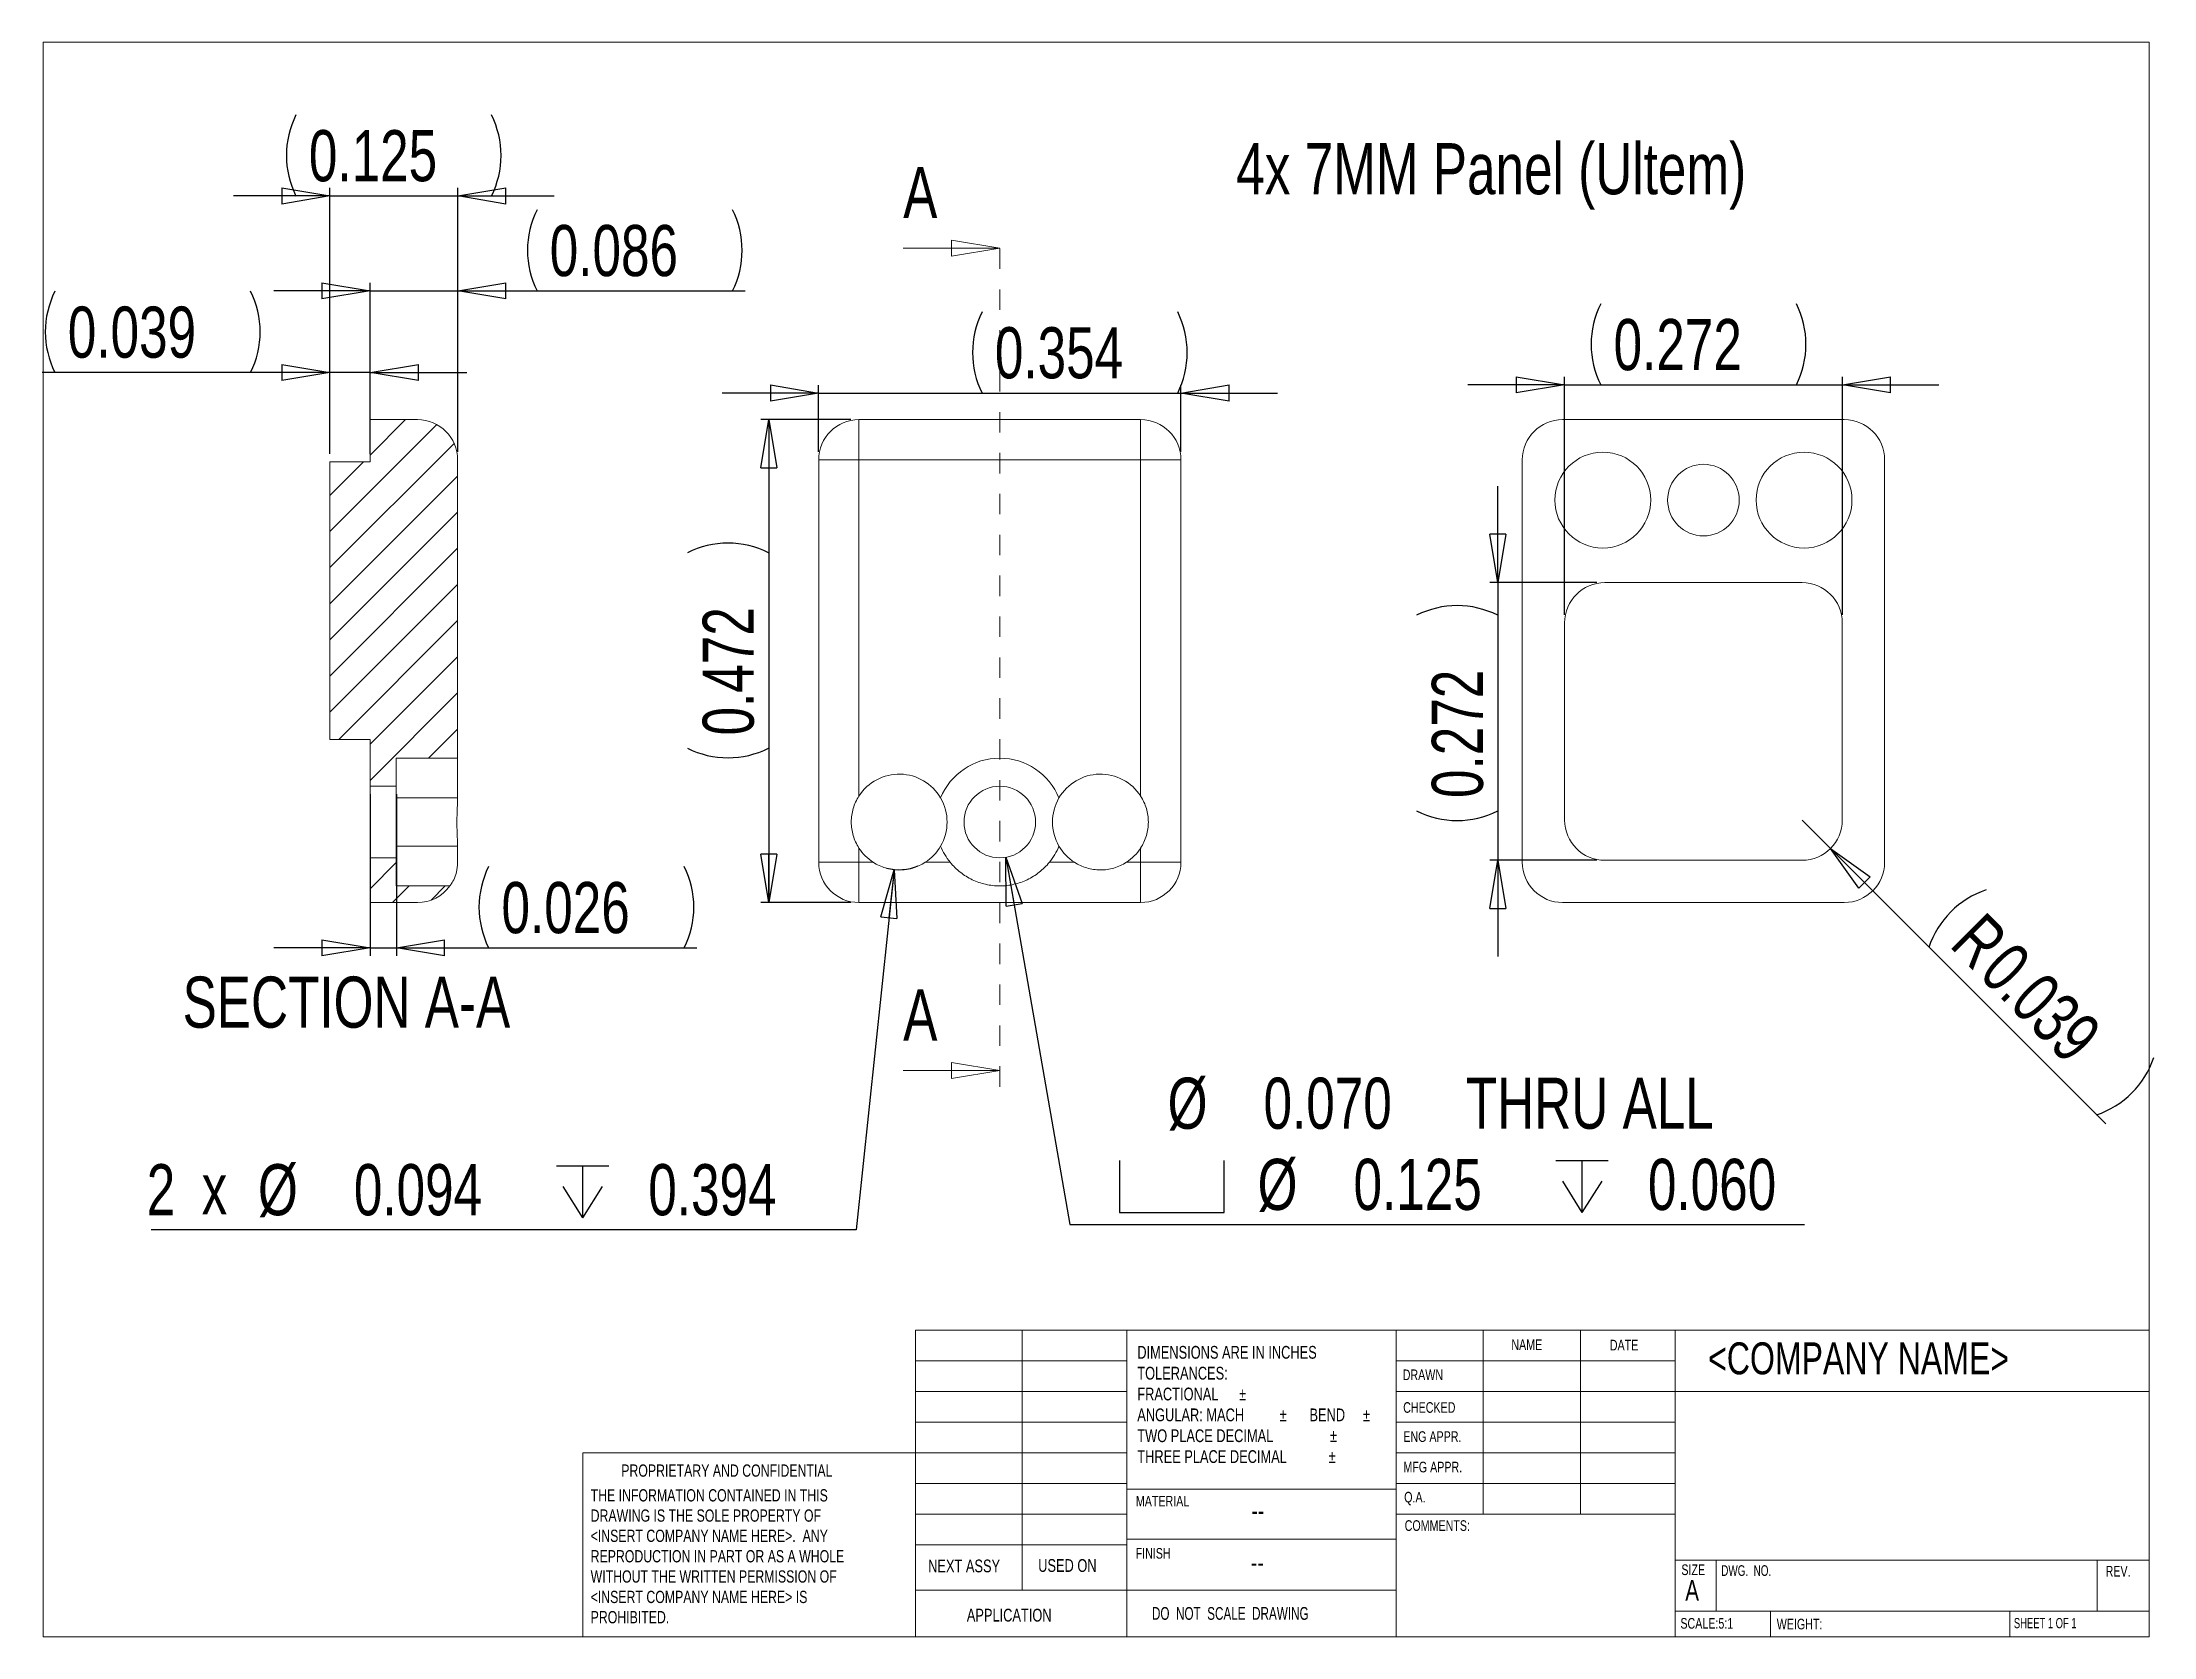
# Model space of a CAD drawing. Header units: inches. Extents: x 0.3 to 10.7, y 0.4 to 8.2.
import ezdxf

# ---------------------------------------------------------------- set-up
doc = ezdxf.new("R2010")
doc.units = ezdxf.units.IN
doc.header["$MEASUREMENT"] = 0
doc.linetypes.add('HIDDEN', pattern=[0.075, 0.05, -0.025])
doc.layers.add('FORMAT', color=7, linetype='Continuous')
doc.styles.add('SLDTEXTSTYLE0', font='TXT', dxfattribs={"width": 0.75})
doc.styles.add('SLDTEXTSTYLE1', font='TXT', dxfattribs={"width": 0.694444})
doc.styles.add('SLDTEXTSTYLE2', font='TXT', dxfattribs={"width": 0.684783})
doc.styles.add('SLDTEXTSTYLE3', font='TXT', dxfattribs={"width": 0.6875})
doc.dimstyles.new('SLDDIMSTYLE0', dxfattribs={"dimtxt": 0.25, "dimasz": 0.236, "dimexe": 0, "dimexo": 0.0625, "dimgap": 0.0625, "dimtad": 2, "dimdec": 3, "dimlfac": 0.2, "dimrnd": 1e-09, "dimzin": 12, "dimdsep": 46, "dimtxsty": 'SLDTEXTSTYLE0', "dimblk1": 'CLOSED', "dimblk2": 'CLOSED', "dimsah": 1, "dimcen": 0.09, "dimadec": 0, "dimazin": 0, "dimtfac": 1, "dimtofl": 0, "dimtmove": 0, "dimatfit": 3, "dimldrblk": 'CLOSED', "dimfxl": 1, "dimtolj": 1, "dimtzin": 12, "dimarcsym": 0})
doc.dimstyles.new('SLDDIMSTYLE1', dxfattribs={"dimtxt": 0.25, "dimasz": 0.236, "dimexe": 0, "dimexo": 0.0625, "dimgap": 0.0625, "dimtad": 2, "dimdec": 3, "dimlfac": 0.2, "dimrnd": 1e-09, "dimzin": 12, "dimdsep": 46, "dimtxsty": 'SLDTEXTSTYLE0', "dimblk1": 'CLOSED', "dimblk2": 'CLOSED', "dimsah": 1, "dimcen": 0.09, "dimadec": 0, "dimazin": 0, "dimtfac": 1, "dimtofl": 0, "dimtmove": 0, "dimatfit": 3, "dimldrblk": 'CLOSED', "dimfxl": 1, "dimtolj": 1, "dimtzin": 12, "dimarcsym": 0})
doc.dimstyles.new('SLDDIMSTYLE2', dxfattribs={"dimtxt": 0.25, "dimasz": 0.236, "dimexe": 0, "dimexo": 0.0625, "dimgap": 0.0625, "dimtad": 2, "dimdec": 3, "dimlfac": 0.2, "dimrnd": 1e-09, "dimzin": 12, "dimdsep": 46, "dimtxsty": 'SLDTEXTSTYLE0', "dimblk1": 'CLOSED', "dimblk2": 'CLOSED', "dimsah": 1, "dimcen": 0.09, "dimadec": 0, "dimazin": 0, "dimtfac": 1, "dimtofl": 0, "dimtmove": 0, "dimatfit": 3, "dimldrblk": 'CLOSED', "dimfxl": 1, "dimtolj": 1, "dimtzin": 12, "dimarcsym": 0})
doc.dimstyles.new('SLDDIMSTYLE3', dxfattribs={"dimtxt": 0.25, "dimasz": 0.236, "dimexe": 0, "dimexo": 0.0625, "dimgap": 0.0625, "dimtad": 0, "dimtih": 1, "dimtoh": 1, "dimdec": 0, "dimlfac": 0.2, "dimrnd": 1e-09, "dimzin": 12, "dimdsep": 46, "dimtxsty": 'SLDTEXTSTYLE0', "dimblk1": 'CLOSED', "dimblk2": 'CLOSED', "dimsah": 1, "dimcen": 0.09, "dimadec": 0, "dimazin": 0, "dimtfac": 1, "dimtofl": 0, "dimtmove": 0, "dimatfit": 3, "dimldrblk": 'CLOSED', "dimfxl": 1, "dimtolj": 1, "dimtzin": 12, "dimarcsym": 0})
doc.dimstyles.new('SLDDIMSTYLE4', dxfattribs={"dimtxt": 0.25, "dimasz": 0.236, "dimexe": 0, "dimexo": 0.0625, "dimgap": 0.0625, "dimtad": 0, "dimtih": 1, "dimtoh": 1, "dimdec": 3, "dimlfac": 0.2, "dimrnd": 1e-09, "dimzin": 4, "dimdsep": 46, "dimtxsty": 'SLDTEXTSTYLE0', "dimblk1": 'CLOSED', "dimblk2": 'CLOSED', "dimsah": 1, "dimcen": 0.09, "dimadec": 0, "dimazin": 0, "dimtfac": 1, "dimtofl": 0, "dimtmove": 0, "dimatfit": 3, "dimldrblk": 'CLOSED', "dimfxl": 1, "dimtolj": 1, "dimtzin": 12, "dimarcsym": 0})

# ---------------------------------------------------------------- blocks, each defined once
blk = doc.blocks.new('SW_NOTE_0')
at = {"color": 0, "linetype": 'Continuous', "lineweight": 0, "char_height": 0.0625, "attachment_point": 1, "style": 'SLDTEXTSTYLE0'}
for s, insert in [('DIMENSIONS ARE IN INCHES', (0, 0.081)), ('TOLERANCES:', (0, -0.021)), ('FRACTIONAL', (0, -0.123)), ('%%p', (0.498, -0.123)), ('ANGULAR: MACH', (0, -0.225)), ('%%p', (0.696, -0.225)), ('     BEND ', (0.755, -0.225)), ('%%p', (1.104, -0.225)), ('TWO PLACE DECIMAL    ', (0, -0.327)), ('%%p', (0.942, -0.327)), ('THREE PLACE DECIMAL  ', (0, -0.429)), ('%%p', (0.936, -0.429))]:
    blk.add_mtext(s, dxfattribs=dict(at, insert=insert))
blk = doc.blocks.new('SW_NOTE_1')
at = {"color": 0, "linetype": 'Continuous', "lineweight": 0, "char_height": 0.06, "attachment_point": 1, "style": 'SLDTEXTSTYLE0'}
for s, insert in [('THE INFORMATION CONTAINED IN THIS', (0, 0.077)), ('DRAWING IS THE SOLE PROPERTY OF', (0, -0.022)), ('<INSERT COMPANY NAME HERE>.  ANY ', (0, -0.121)), ('REPRODUCTION IN PART OR AS A WHOLE', (0, -0.221)), ('WITHOUT THE WRITTEN PERMISSION OF', (0, -0.32)), ('<INSERT COMPANY NAME HERE> IS ', (0, -0.42)), ('PROHIBITED.', (0, -0.519))]:
    blk.add_mtext(s, dxfattribs=dict(at, insert=insert))
blk = doc.blocks.new('_CLOSED')
at = {"color": 0, "linetype": 'ByBlock', "lineweight": -2}
for p, q in [((-1, 0.166667), (0, 0)), ((-1, 0.166667), (-1, -0.166667)), ((0, 0), (-1, -0.166667)), ((0, 0), (-1, 0))]:
    blk.add_line(p, q, dxfattribs=at)
blk = doc.blocks.new('*D4')
at = {"layer": 'FORMAT'}
for p, q in [((7.771, 6.516), (7.299, 6.516)), ((7.771, 5.391), (7.771, 6.555)), ((7.771, 6.516), (9.13, 6.516)), ((9.13, 5.391), (9.13, 6.555)), ((9.13, 6.516), (9.602, 6.516))]:
    blk.add_line(p, q, dxfattribs=at)
for centre, start, end in [((8.345, 6.714), 153.4349, 206.5651), ((8.508, 6.714), 333.4349, 26.5651)]:
    blk.add_arc(centre, 0.444, start, end, dxfattribs=at)
at = {"layer": 'FORMAT', "xscale": 0.236, "yscale": 0.236}
blk.add_blockref('_CLOSED', (7.771, 6.516, -0.293), dxfattribs=at)
at = {"layer": 'FORMAT', "xscale": 0.236, "yscale": 0.236, "rotation": 180}
blk.add_blockref('_CLOSED', (9.13, 6.516, -0.293), dxfattribs=at)
at = {"layer": 'FORMAT', "insert": (8.011, 6.838), "char_height": 0.25, "attachment_point": 1, "style": 'SLDTEXTSTYLE0'}
blk.add_mtext('0.272', dxfattribs=at)
blk = doc.blocks.new('*D5')
at = {"layer": 'FORMAT'}
for p, q in [((7.445, 5.549), (7.445, 6.021)), ((7.929, 5.549), (7.406, 5.549)), ((7.445, 5.549), (7.445, 4.191)), ((7.929, 4.191), (7.406, 4.191)), ((7.445, 4.191), (7.445, 3.719))]:
    blk.add_line(p, q, dxfattribs=at)
for centre, start, end in [((7.246, 4.992), 63.4349, 116.5651), ((7.246, 4.829), 243.4349, 296.5651)]:
    blk.add_arc(centre, 0.444, start, end, dxfattribs=at)
at = {"layer": 'FORMAT', "xscale": 0.236, "yscale": 0.236}
for p, rotation in [((7.445, 5.549, -0.293), 270), ((7.445, 4.191, -0.293), 90)]:
    blk.add_blockref('_CLOSED', p, dxfattribs=dict(at, rotation=rotation))
at = {"layer": 'FORMAT', "insert": (7.122, 4.495), "char_height": 0.25, "attachment_point": 1, "rotation": 90, "style": 'SLDTEXTSTYLE0'}
blk.add_mtext('0.272', dxfattribs=at)
blk = doc.blocks.new('*D6')
at = {"layer": 'FORMAT'}
for q in [(8.933, 4.387), (10.418, 2.902)]:
    blk.add_line((9.072, 4.248), q, dxfattribs=at)
for centre, start, end in [((9.974, 3.624), 108.4349, 161.5651), ((10.232, 3.366), 288.4349, 341.5651)]:
    blk.add_arc(centre, 0.444, start, end, dxfattribs=at)
at = {"layer": 'FORMAT', "xscale": 0.236, "yscale": 0.236, "rotation": 134.999999997}
blk.add_blockref('_CLOSED', (9.072, 4.248, -0.293), dxfattribs=at)
at = {"layer": 'FORMAT', "char_height": 0.25, "attachment_point": 1, "rotation": 315, "style": 'SLDTEXTSTYLE0'}
for s, insert in [('R', (9.825, 3.948)), ('0.039', (9.968, 3.805))]:
    blk.add_mtext(s, dxfattribs=dict(at, insert=insert))
blk = doc.blocks.new('*D7')
at = {"layer": 'FORMAT'}
for p, q in [((4.123, 6.188), (4.123, 6.515)), ((5.895, 6.188), (5.895, 6.515)), ((4.123, 6.476), (3.651, 6.476)), ((4.123, 6.476), (5.895, 6.476)), ((5.895, 6.476), (6.367, 6.476))]:
    blk.add_line(p, q, dxfattribs=at)
for centre, start, end in [((5.32, 6.674), 153.4349, 206.5651), ((5.482, 6.674), 333.4349, 26.5651)]:
    blk.add_arc(centre, 0.444, start, end, dxfattribs=at)
at = {"layer": 'FORMAT', "xscale": 0.236, "yscale": 0.236}
blk.add_blockref('_CLOSED', (4.123, 6.476, 0.332), dxfattribs=at)
at = {"layer": 'FORMAT', "xscale": 0.236, "yscale": 0.236, "rotation": 180}
blk.add_blockref('_CLOSED', (5.895, 6.476, 0.332), dxfattribs=at)
at = {"layer": 'FORMAT', "insert": (4.985, 6.798), "char_height": 0.25, "attachment_point": 1, "style": 'SLDTEXTSTYLE0'}
blk.add_mtext('0.354', dxfattribs=at)
blk = doc.blocks.new('*D8')
at = {"layer": 'FORMAT'}
for p, q in [((4.281, 6.346), (3.84, 6.346)), ((3.879, 6.346), (3.879, 3.984)), ((4.281, 3.984), (3.84, 3.984))]:
    blk.add_line(p, q, dxfattribs=at)
for centre, start, end in [((3.68, 5.298), 63.4349, 116.5651), ((3.68, 5.136), 243.4349, 296.5651)]:
    blk.add_arc(centre, 0.444, start, end, dxfattribs=at)
at = {"layer": 'FORMAT', "xscale": 0.236, "yscale": 0.236}
for p, rotation in [((3.879, 6.346, 0.332), 90), ((3.879, 3.984, 0.332), 270)]:
    blk.add_blockref('_CLOSED', p, dxfattribs=dict(at, rotation=rotation))
at = {"layer": 'FORMAT', "insert": (3.556, 4.801), "char_height": 0.25, "attachment_point": 1, "rotation": 90, "style": 'SLDTEXTSTYLE0'}
blk.add_mtext('0.472', dxfattribs=at)
blk = doc.blocks.new('SW_SYMBOL_HOLE_DEPTH')
at = {"layer": 'FORMAT', "color": 0}
for p, q in [((0, 34.4), (31.5, 34.4)), ((15.7, 34.4), (15.7, 3)), ((3.9, 21.9), (15.7, 3)), ((27.6, 21.9), (15.7, 3))]:
    blk.add_line(p, q, dxfattribs=at)
blk = doc.blocks.new('*D9')
at = {"layer": 'FORMAT'}
for p, q in [((4.492, 4.144), (4.306, 2.382)), ((4.306, 2.382), (0.859, 2.382))]:
    blk.add_line(p, q, dxfattribs=at)
blk.add_arc((4.517, 4.378), 0.234, 254.5104, 293.4235, dxfattribs=at)
at = {"layer": 'FORMAT', "xscale": 0.236, "yscale": 0.236, "rotation": 83.9578215313}
blk.add_blockref('_CLOSED', (4.492, 4.144, 0.332), dxfattribs=at)
at = {"layer": 'FORMAT', "xscale": 0.0081111328, "yscale": 0.0081111328, "zscale": 0.0081111328}
blk.add_blockref('SW_SYMBOL_HOLE_DEPTH', (2.841, 2.417), dxfattribs=at)
at = {"layer": 'FORMAT', "char_height": 0.25, "attachment_point": 1, "style": 'SLDTEXTSTYLE0'}
for s, insert in [('2', (0.837, 2.704)), ('%%c', (1.381, 2.704)), ('0.094', (1.85, 2.704)), ('0.394', (3.29, 2.704)), (' x ', (1.036, 2.708))]:
    blk.add_mtext(s, dxfattribs=dict(at, insert=insert))
blk = doc.blocks.new('SW_SYMBOL_HOLE_SPOT')
at = {"layer": 'FORMAT', "color": 0}
for p, q in [((0, 34.4), (0, 3)), ((63, 3), (63, 34.4)), ((0, 3), (63, 3))]:
    blk.add_line(p, q, dxfattribs=at)
blk = doc.blocks.new('*D11')
at = {"layer": 'FORMAT'}
for p, q in [((5.039, 4.205), (5.352, 2.408)), ((5.352, 2.408), (8.944, 2.408))]:
    blk.add_line(p, q, dxfattribs=at)
at = {"layer": 'FORMAT', "xscale": 0.236, "yscale": 0.236, "rotation": 99.8752337754}
blk.add_blockref('_CLOSED', (5.039, 4.205, 0.332), dxfattribs=at)
at = {"layer": 'FORMAT', "xscale": 0.0081111328, "yscale": 0.0081111328, "zscale": 0.0081111328}
for name, p in [('SW_SYMBOL_HOLE_SPOT', (5.595, 2.443)), ('SW_SYMBOL_HOLE_DEPTH', (7.729, 2.443))]:
    blk.add_blockref(name, p, dxfattribs=at)
at = {"layer": 'FORMAT', "char_height": 0.25, "attachment_point": 1, "style": 'SLDTEXTSTYLE0'}
for s, insert in [('%%c', (5.83, 3.127)), ('0.070', (6.299, 3.127)), ('THRU ALL', (7.289, 3.127)), ('%%c', (6.27, 2.73)), ('0.125', (6.739, 2.73)), ('0.060', (8.179, 2.73))]:
    blk.add_mtext(s, dxfattribs=dict(at, insert=insert))
blk = doc.blocks.new('*D13')
at = {"layer": 'FORMAT'}
for p, q in [((1.733, 6.178), (1.733, 6.616)), ((1.93, 6.178), (1.93, 6.616)), ((1.733, 6.577), (0.326, 6.577)), ((1.93, 6.577), (1.733, 6.577)), ((1.93, 6.577), (2.402, 6.577))]:
    blk.add_line(p, q, dxfattribs=at)
for centre, start, end in [((0.785, 6.775), 153.4349, 206.5651), ((0.948, 6.775), 333.4349, 26.5651)]:
    blk.add_arc(centre, 0.444, start, end, dxfattribs=at)
at = {"layer": 'FORMAT', "xscale": 0.236, "yscale": 0.236}
for p, rotation in [((1.733, 6.577, 0.463), 360), ((1.93, 6.577, 0.463), 180)]:
    blk.add_blockref('_CLOSED', p, dxfattribs=dict(at, rotation=rotation))
at = {"layer": 'FORMAT', "insert": (0.451, 6.899), "char_height": 0.25, "attachment_point": 1, "style": 'SLDTEXTSTYLE0'}
blk.add_mtext('0.039', dxfattribs=at)
blk = doc.blocks.new('*D14')
at = {"layer": 'FORMAT'}
for p, q in [((1.733, 7.44), (1.261, 7.44)), ((1.733, 6.178), (1.733, 7.479)), ((1.733, 7.44), (2.358, 7.44)), ((2.358, 6.188), (2.358, 7.479)), ((2.358, 7.44), (2.83, 7.44))]:
    blk.add_line(p, q, dxfattribs=at)
for centre, start, end in [((1.964, 7.638), 153.4349, 206.5651), ((2.126, 7.638), 333.4349, 26.5651)]:
    blk.add_arc(centre, 0.444, start, end, dxfattribs=at)
at = {"layer": 'FORMAT', "xscale": 0.236, "yscale": 0.236}
blk.add_blockref('_CLOSED', (1.733, 7.44, 0.463), dxfattribs=at)
at = {"layer": 'FORMAT', "xscale": 0.236, "yscale": 0.236, "rotation": 180}
blk.add_blockref('_CLOSED', (2.358, 7.44, 0.463), dxfattribs=at)
at = {"layer": 'FORMAT', "insert": (1.63, 7.762), "char_height": 0.25, "attachment_point": 1, "style": 'SLDTEXTSTYLE0'}
blk.add_mtext('0.125', dxfattribs=at)
blk = doc.blocks.new('*D15')
at = {"layer": 'FORMAT'}
for p, q in [((1.93, 6.976), (1.458, 6.976)), ((1.93, 6.385), (1.93, 7.015)), ((1.93, 6.976), (2.358, 6.976)), ((2.358, 6.188), (2.358, 7.015)), ((2.358, 6.976), (3.764, 6.976))]:
    blk.add_line(p, q, dxfattribs=at)
for centre, start, end in [((3.143, 7.174), 153.4349, 206.5651), ((3.305, 7.174), 333.4349, 26.5651)]:
    blk.add_arc(centre, 0.444, start, end, dxfattribs=at)
at = {"layer": 'FORMAT', "xscale": 0.236, "yscale": 0.236}
blk.add_blockref('_CLOSED', (1.93, 6.976, 0.463), dxfattribs=at)
at = {"layer": 'FORMAT', "xscale": 0.236, "yscale": 0.236, "rotation": 180}
blk.add_blockref('_CLOSED', (2.358, 6.976, 0.463), dxfattribs=at)
at = {"layer": 'FORMAT', "insert": (2.808, 7.298), "char_height": 0.25, "attachment_point": 1, "style": 'SLDTEXTSTYLE0'}
blk.add_mtext('0.086', dxfattribs=at)
blk = doc.blocks.new('*D16')
at = {"layer": 'FORMAT'}
for p, q in [((1.93, 4.514), (1.93, 3.723)), ((2.058, 4.514), (2.058, 3.723)), ((1.93, 3.762), (1.458, 3.762)), ((1.93, 3.762), (2.058, 3.762)), ((2.058, 3.762), (3.528, 3.762))]:
    blk.add_line(p, q, dxfattribs=at)
for centre, start, end in [((2.906, 3.961), 153.4349, 206.5651), ((3.069, 3.961), 333.4349, 26.5651)]:
    blk.add_arc(centre, 0.444, start, end, dxfattribs=at)
at = {"layer": 'FORMAT', "xscale": 0.236, "yscale": 0.236}
blk.add_blockref('_CLOSED', (1.93, 3.762, 0.463), dxfattribs=at)
at = {"layer": 'FORMAT', "xscale": 0.236, "yscale": 0.236, "rotation": 180}
blk.add_blockref('_CLOSED', (2.058, 3.762, 0.463), dxfattribs=at)
at = {"layer": 'FORMAT', "insert": (2.572, 4.084), "char_height": 0.25, "attachment_point": 1, "style": 'SLDTEXTSTYLE0'}
blk.add_mtext('0.026', dxfattribs=at)

msp = doc.modelspace()

# ---------------------------------------------------------------- hatches: boundary and pattern name
at = {"linetype": 'Continuous', "lineweight": 0}
h = msp.add_hatch(dxfattribs=at)
h.set_pattern_fill('ANSI31', style=0)
edge = h.paths.add_edge_path(flags=0)
edge.add_line((1.7327, 6.1393), (1.7327, 4.7811))
edge.add_line((1.7327, 4.7811), (1.9295, 4.7811))
edge.add_line((1.9295, 4.7811), (1.9295, 4.5525))
edge.add_line((1.9295, 4.5525), (2.0577, 4.5525))
edge.add_line((2.0577, 4.5525), (2.0577, 4.69))
edge.add_line((2.0577, 4.69), (2.3577, 4.69))
edge.add_line((2.3577, 4.69), (2.3577, 6.1492))
edge.add_arc((2.1608, 6.1492), 0.1969, 0, 90)
edge.add_line((2.1608, 6.346), (1.9295, 6.346))
edge.add_line((1.9295, 6.346), (1.9295, 6.1393))
edge.add_line((1.9295, 6.1393), (1.7327, 6.1393))
h = msp.add_hatch(dxfattribs=at)
h.set_pattern_fill('ANSI31', style=0)
edge = h.paths.add_edge_path(flags=0)
edge.add_line((2.0577, 4.065), (2.0577, 4.2025))
edge.add_line((2.0577, 4.2025), (1.9295, 4.2025))
edge.add_line((1.9295, 4.2025), (1.9295, 3.9838))
edge.add_line((1.9295, 3.9838), (2.1608, 3.9838))
edge.add_arc((2.1608, 4.1807), 0.1969, 270, 324.0202)
edge.add_line((2.3201, 4.065), (2.0577, 4.065))

# ---------------------------------------------------------------- linework, layer by layer
at = {"color": 8, "linetype": 'Continuous', "lineweight": 0}
for p, q in [((0.3299, 8.1921), (10.6299, 8.1921)), ((0.3299, 8.1921), (0.3299, 0.3921)), ((10.6299, 0.3921), (10.6299, 8.1921)), ((4.5974, 0.3921), (4.5974, 1.8921)), ((4.5974, 1.8921), (5.6299, 1.8921)), ((5.1192, 1.8921), (5.1192, 0.6195)), ((5.6299, 0.3921), (5.6299, 1.8921)), ((5.6299, 1.8921), (10.6299, 1.8921)), ((6.9469, 1.8921), (6.9469, 0.3921)), ((7.3734, 1.8921), (7.3734, 0.9921)), ((7.8495, 1.8921), (7.8495, 0.9921)), ((8.3116, 1.8921), (8.3116, 0.3921)), ((4.5974, 1.7421), (5.6299, 1.7421)), ((6.9469, 1.7421), (8.3116, 1.7421)), ((4.5974, 1.5921), (5.6299, 1.5921)), ((6.9469, 1.5921), (10.6299, 1.5921)), ((4.5974, 1.4421), (5.6299, 1.4421)), ((6.9469, 1.4421), (8.3116, 1.4421)), ((4.5974, 1.2921), (2.9701, 1.2921)), ((2.9701, 1.2921), (2.9701, 0.3921)), ((4.5974, 1.2921), (5.6299, 1.2921)), ((6.9469, 1.2921), (8.3116, 1.2921)), ((4.5974, 1.1421), (5.6299, 1.1421)), ((6.9469, 1.1421), (8.3116, 1.1421)), ((6.9469, 1.1147), (5.6299, 1.1147)), ((4.5974, 0.9921), (5.6299, 0.9921)), ((6.9469, 0.9921), (8.3116, 0.9921)), ((4.5974, 0.8421), (5.6299, 0.8421)), ((5.6299, 0.8695), (6.9469, 0.8695)), ((8.3116, 0.7671), (10.6299, 0.7671)), ((8.5123, 0.7671), (8.5123, 0.5171)), ((10.3768, 0.7671), (10.3768, 0.5171)), ((5.6299, 0.6195), (4.5974, 0.6195)), ((5.6299, 0.6195), (6.9469, 0.6195)), ((8.3116, 0.5171), (10.6299, 0.5171)), ((8.7791, 0.5171), (8.7791, 0.3921)), ((9.9486, 0.5171), (9.9486, 0.3921)), ((10.6299, 0.3921), (0.3299, 0.3921))]:
    msp.add_line(p, q, dxfattribs=at)
at = {"color": 7, "linetype": 'HIDDEN', "lineweight": 0}
msp.add_line((5.0091, 3.0828), (5.0091, 7.2633), dxfattribs=at)
at = {"color": 7, "linetype": 'Continuous', "lineweight": 0}
for p, q in [((4.5367, 7.1845), (5.0091, 7.1845)), ((4.5367, 3.1616), (5.0091, 3.1616))]:
    msp.add_line(p, q, dxfattribs=at)
at = {"color": 7, "linetype": 'Continuous', "lineweight": 15}
for p, q in [((1.9295, 6.1393), (1.9295, 6.346)), ((2.1608, 6.346), (1.9295, 6.346)), ((4.3202, 6.1492), (4.3202, 6.346)), ((4.3202, 6.346), (5.6981, 6.346)), ((5.6981, 6.346), (5.6981, 6.1492)), ((9.1395, 6.346), (7.7615, 6.346)), ((1.9295, 6.1393), (1.7327, 6.1393)), ((1.7327, 6.1393), (1.7327, 4.7811)), ((2.3577, 4.69), (2.3577, 6.1492)), ((4.3202, 6.1492), (4.1233, 6.1492)), ((4.1233, 4.1807), (4.1233, 6.1492)), ((5.6981, 6.1492), (4.3202, 6.1492)), ((4.3202, 6.1492), (4.3202, 4.5047)), ((5.895, 6.1492), (5.6981, 6.1492)), ((5.6981, 4.5047), (5.6981, 6.1492)), ((5.895, 6.1492), (5.895, 4.1807)), ((7.5647, 6.1492), (7.5647, 4.1807)), ((9.3363, 4.1807), (9.3363, 6.1492)), ((8.9328, 5.5488), (7.9682, 5.5488)), ((7.7714, 5.3519), (7.7714, 4.3874)), ((9.1296, 4.3874), (9.1296, 5.3519)), ((1.7327, 4.7811), (1.9295, 4.7811)), ((1.9295, 4.5525), (1.9295, 4.7811)), ((2.0577, 4.69), (2.3577, 4.69)), ((2.0577, 4.5525), (2.0577, 4.69)), ((2.3577, 4.4953), (2.3577, 4.69)), ((1.9295, 4.5525), (2.0577, 4.5525)), ((1.9295, 4.5525), (1.9295, 4.2025)), ((2.0577, 4.2025), (2.0577, 4.5525)), ((2.0577, 4.4953), (2.3577, 4.4953)), ((2.3577, 4.2598), (2.0577, 4.2598)), ((2.3577, 4.1807), (2.3577, 4.2598)), ((4.3202, 4.2503), (4.3202, 4.1807)), ((5.6981, 4.1807), (5.6981, 4.2503)), ((2.0577, 4.2025), (1.9295, 4.2025)), ((1.9295, 3.9838), (1.9295, 4.2025)), ((2.0577, 4.065), (2.0577, 4.2025)), ((4.3202, 4.1807), (4.1233, 4.1807)), ((4.3202, 4.1807), (4.3898, 4.1807)), ((4.3202, 4.1807), (4.3202, 3.9838)), ((4.6442, 4.1807), (4.7664, 4.1807)), ((5.2518, 4.1807), (5.374, 4.1807)), ((5.6285, 4.1807), (5.6981, 4.1807)), ((5.895, 4.1807), (5.6981, 4.1807)), ((5.6981, 3.9838), (5.6981, 4.1807)), ((7.9682, 4.1905), (8.9328, 4.1905)), ((2.3201, 4.065), (2.0577, 4.065)), ((1.9295, 3.9838), (2.1608, 3.9838)), ((5.6981, 3.9838), (4.3202, 3.9838)), ((7.7615, 3.9838), (9.1395, 3.9838))]:
    msp.add_line(p, q, dxfattribs=at)
for centre, radius in [((7.9584, 5.9523), 0.2344), ((8.4505, 5.9523), 0.175), ((8.9426, 5.9523), 0.2344), ((5.0091, 4.3775), 0.175)]:
    msp.add_circle(centre, radius, dxfattribs=at)
for centre, radius, start, end in [((2.1608, 6.1492), 0.1969, 0, 90), ((4.3202, 6.1492), 0.1969, 90, 180), ((5.6981, 6.1492), 0.1969, 0, 90), ((7.7615, 6.1492), 0.1969, 90, 180), ((9.1395, 6.1492), 0.1969, 0, 90), ((7.9682, 5.3519), 0.1969, 90, 180), ((8.9328, 5.3519), 0.1969, 0, 90), ((5.0091, 4.3775), 0.3125, 22.1336, 157.8664), ((4.517, 4.3775), 0.2344, 30.15605, 147.12903), ((5.5013, 4.3775), 0.2344, 32.87097, 149.84395), ((4.517, 4.3775), 0.2344, 329.84395, 30.15605), ((5.5013, 4.3775), 0.2344, 149.84395, 210.15605), ((7.9682, 4.3874), 0.1969, 180, 270), ((8.9328, 4.3874), 0.1969, 270, 0), ((4.517, 4.3775), 0.2344, 212.87097, 237.12903), ((4.517, 4.3775), 0.2344, 302.87097, 329.84395), ((5.0091, 4.3775), 0.3125, 202.1336, 219.04431), ((5.0091, 4.3775), 0.3125, 320.95569, 337.8664), ((5.5013, 4.3775), 0.2344, 210.15605, 237.12903), ((5.5013, 4.3775), 0.2344, 302.87097, 327.12903), ((4.3202, 4.1807), 0.1969, 180, 270), ((5.6981, 4.1807), 0.1969, 270, 0), ((7.7615, 4.1807), 0.1969, 180, 270), ((9.1395, 4.1807), 0.1969, 270, 0), ((2.1608, 4.1807), 0.1969, 270, 324.0202)]:
    msp.add_arc(centre, radius, start, end, dxfattribs=at)
for points, knots in [([(2.3575, 4.2598), (2.3573, 4.2681), (2.3569, 4.2877), (2.3551, 4.322), (2.3541, 4.361), (2.3541, 4.4004), (2.3554, 4.4389), (2.357, 4.4709), (2.3574, 4.4887), (2.3575, 4.4953)], [0, 0, 0, 0, 0.1156117, 0.2746581, 0.4336739, 0.5926775, 0.7502463, 0.9078266, 1, 1, 1, 1]), ([(4.3202, 4.5047), (4.3079, 4.4857), (4.2986, 4.4655), (4.2859, 4.4224), (4.2826, 4.4001), (4.2826, 4.3554), (4.2859, 4.3328), (4.2984, 4.29), (4.3079, 4.2693), (4.3202, 4.2503)], [0, 0, 0, 0, 0.25, 0.25, 0.5, 0.5, 0.75, 0.75, 1, 1, 1, 1]), ([(5.6981, 4.2503), (5.7104, 4.2693), (5.7197, 4.2896), (5.7324, 4.3326), (5.7356, 4.355), (5.7357, 4.3996), (5.7324, 4.4222), (5.7198, 4.465), (5.7104, 4.4857), (5.6981, 4.5047)], [0, 0, 0, 0, 0.25, 0.25, 0.5, 0.5, 0.75, 0.75, 1, 1, 1, 1]), ([(2.3201, 4.065), (2.3201, 4.065), (2.3221, 4.0677), (2.3289, 4.0779), (2.3336, 4.0856), (2.343, 4.1053), (2.3479, 4.1176), (2.3552, 4.1461), (2.3577, 4.1623), (2.3577, 4.1807)], [0, 0, 0, 0, 0.25, 0.25, 0.5, 0.5, 0.75, 0.75, 1, 1, 1, 1]), ([(4.3898, 4.1807), (4.4088, 4.1684), (4.4291, 4.1591), (4.4721, 4.1464), (4.4945, 4.1432), (4.5391, 4.1431), (4.5617, 4.1464), (4.6045, 4.1589), (4.6252, 4.1684), (4.6442, 4.1807)], [0, 0, 0, 0, 0.25, 0.25, 0.5, 0.5, 0.75, 0.75, 1, 1, 1, 1]), ([(4.7664, 4.1807), (4.7814, 4.1623), (4.7979, 4.1461), (4.8341, 4.1176), (4.8539, 4.1053), (4.8952, 4.0856), (4.9172, 4.0779), (4.9624, 4.0677), (4.9855, 4.065), (5.0327, 4.065), (5.0559, 4.0677), (5.101, 4.0779), (5.123, 4.0856), (5.1643, 4.1053), (5.1841, 4.1176), (5.2204, 4.1461), (5.2369, 4.1623), (5.2518, 4.1807)], [0, 0, 0, 0, 0.125, 0.125, 0.25, 0.25, 0.375, 0.375, 0.5, 0.5, 0.625, 0.625, 0.75, 0.75, 0.875, 0.875, 1, 1, 1, 1]), ([(5.374, 4.1807), (5.393, 4.1684), (5.4133, 4.1591), (5.4563, 4.1464), (5.4787, 4.1432), (5.5234, 4.1431), (5.546, 4.1464), (5.5887, 4.1589), (5.6095, 4.1684), (5.6285, 4.1807)], [0, 0, 0, 0, 0.25, 0.25, 0.5, 0.5, 0.75, 0.75, 1, 1, 1, 1])]:
    msp.add_open_spline(points, degree=3, knots=knots, dxfattribs=at)

# ---------------------------------------------------------------- block references
at = {"color": 7, "linetype": 'Continuous', "lineweight": 0, "xscale": 0.2362204724, "yscale": 0.2362204724, "rotation": 360}
for p in [(5.0091, 7.1845), (5.0091, 3.1616)]:
    msp.add_blockref('_CLOSED', p, dxfattribs=at)
at = {"color": 8, "linetype": 'Continuous', "lineweight": 0}
for name, p in [('SW_NOTE_0', (5.6816, 1.7338)), ('SW_NOTE_1', (3.0081, 1.037))]:
    msp.add_blockref(name, p, dxfattribs=at)

# ---------------------------------------------------------------- texts
at = {"color": 7, "linetype": 'Continuous', "char_height": 0.25, "attachment_point": 1, "style": 'SLDTEXTSTYLE0'}
for insert in [(4.5367, 7.5815), (4.5367, 3.5585)]:
    msp.add_mtext('A', dxfattribs=dict(at, insert=insert))
at = {"color": 8, "linetype": 'Continuous', "lineweight": 0, "attachment_point": 1}
for s, insert, char_height, style in [('NAME', (7.5111, 1.8469), 0.05208, 'SLDTEXTSTYLE0'), ('DATE', (7.9926, 1.8449), 0.05208, 'SLDTEXTSTYLE0'), ('<COMPANY NAME>', (8.4734, 1.8322), 0.15625, 'SLDTEXTSTYLE0'), ('DRAWN', (6.9797, 1.6995), 0.05208, 'SLDTEXTSTYLE0'), ('CHECKED', (6.9821, 1.5397), 0.05208, 'SLDTEXTSTYLE0'), ('ENG APPR.', (6.9826, 1.3973), 0.05208, 'SLDTEXTSTYLE0'), ('MFG APPR.', (6.9831, 1.2484), 0.05208, 'SLDTEXTSTYLE0'), ('PROPRIETARY AND CONFIDENTIAL', (3.1576, 1.2351), 0.06, 'SLDTEXTSTYLE0'), ('MATERIAL', (5.6747, 1.0815), 0.05208, 'SLDTEXTSTYLE0'), ('Q.A.', (6.9869, 1.101), 0.05208, 'SLDTEXTSTYLE0'), ('--', (6.2399, 1.0557), 0.09375, 'SLDTEXTSTYLE0'), ('COMMENTS:', (6.9894, 0.9621), 0.05208, 'SLDTEXTSTYLE0'), ('FINISH', (5.6735, 0.8264), 0.05208, 'SLDTEXTSTYLE0'), ('NEXT ASSY', (4.6588, 0.7698), 0.0625, 'SLDTEXTSTYLE0'), ('USED ON', (5.1969, 0.772), 0.0625, 'SLDTEXTSTYLE0'), ('--', (6.2374, 0.8023), 0.09375, 'SLDTEXTSTYLE0'), ('SIZE', (8.3426, 0.746), 0.05208, 'SLDTEXTSTYLE0'), ('DWG.  NO.', (8.5375, 0.7419), 0.05208, 'SLDTEXTSTYLE1'), ('REV.', (10.4175, 0.7388), 0.05208, 'SLDTEXTSTYLE0'), ('A', (8.3618, 0.6691), 0.1, 'SLDTEXTSTYLE0'), ('APPLICATION', (4.8479, 0.5292), 0.0625, 'SLDTEXTSTYLE0'), ('DO  NOT  SCALE  DRAWING', (5.7533, 0.5375), 0.0625, 'SLDTEXTSTYLE2'), ('SCALE:5:1', (8.3378, 0.4838), 0.05208, 'SLDTEXTSTYLE0'), ('WEIGHT:', (8.809, 0.4803), 0.05208, 'SLDTEXTSTYLE0'), ('SHEET 1 OF 1', (9.9688, 0.484), 0.05, 'SLDTEXTSTYLE3')]:
    msp.add_mtext(s, dxfattribs=dict(at, insert=insert, char_height=char_height, style=style))
at = {"layer": 'FORMAT', "char_height": 0.25, "attachment_point": 1, "style": 'SLDTEXTSTYLE0'}
for s, insert in [('4x 7MM Panel (Ultem)', (6.1656, 7.6983)), ('SECTION A-A', (1.0126, 3.6216))]:
    msp.add_mtext(s, dxfattribs=dict(at, insert=insert))

# ---------------------------------------------------------------- dimensions: what is measured, and where the dimension line sits
at = {"layer": 'FORMAT'}
for base, p1, p2, picture, middle in [((2.3577, 7.4395), (1.7327, 6.1393), (2.3577, 6.1492), '*D14', (2.0452, 7.4395)), ((2.3577, 6.9759), (1.9295, 6.346), (2.3577, 6.1492), '*D15', (3.2238, 6.9759)), ((1.7327, 6.5771), (1.9295, 6.1393), (1.7327, 6.1393), '*D13', (0.8666, 6.5771)), ((5.895, 6.4759), (4.1233, 6.1492), (5.895, 6.1492), '*D7', (5.401, 6.4759)), ((9.1296, 6.516), (7.7714, 5.3519), (9.1296, 5.3519), '*D4', (8.4264, 6.516)), ((2.0577, 3.7622), (1.9295, 4.5525), (2.0577, 4.5525), '*D16', (2.9876, 3.7622))]:
    dim = msp.add_linear_dim(base=base, p1=p1, p2=p2, text='(<>)', dimstyle='SLDDIMSTYLE0', dxfattribs=at)
    dim.commit()
    dim.dimension.update_dxf_attribs({"geometry": picture, "text_midpoint": middle, "dimtype": 160})
for base, p1, p2, dimstyle, picture, middle in [((3.8787, 3.9838), (4.3202, 6.346), (4.3202, 3.9838), 'SLDDIMSTYLE2', '*D8', (3.8787, 5.2168)), ((7.4448, 4.1905), (7.9682, 5.5488), (7.9682, 4.1905), 'SLDDIMSTYLE0', '*D5', (7.4448, 4.9107))]:
    dim = msp.add_linear_dim(base=base, p1=p1, p2=p2, angle=90, text='(<>)', dimstyle=dimstyle, dxfattribs=at)
    dim.commit()
    dim.dimension.update_dxf_attribs({"geometry": picture, "text_midpoint": middle, "dimtype": 160})
dim = msp.add_diameter_dim_2p(p1=(4.9791, 4.5499), p2=(5.0391, 4.2051), text='<> THRU ALL\\P{\\fGDT;v}%%c 0.125 {\\fGDT;x} 0.060\\P', dimstyle='SLDDIMSTYLE4', dxfattribs=at)
dim.commit()
dim.dimension.update_dxf_attribs({"geometry": '*D11', "text_midpoint": (7.2068, 2.8089), "dimtype": 163})
dim = msp.add_radius_dim(center=(4.517, 4.3775), mpoint=(4.4923, 4.1444), text='<> x %%c 0.094 {\\fGDT;x} 0.394\\P', dimstyle='SLDDIMSTYLE3', override={"dimpost": '<>'}, dxfattribs=at)
dim.commit()
dim.dimension.update_dxf_attribs({"geometry": '*D9', "text_midpoint": (2.5235, 2.5823), "dimtype": 164})
dim = msp.add_radius_dim(center=(8.9328, 4.3874), mpoint=(9.072, 4.2482), text='(<>)', dimstyle='SLDDIMSTYLE1', dxfattribs=at)
dim.commit()
dim.dimension.update_dxf_attribs({"geometry": '*D6', "text_midpoint": (9.9733, 3.3468), "dimtype": 164})

doc.saveas('drawing.dxf')
